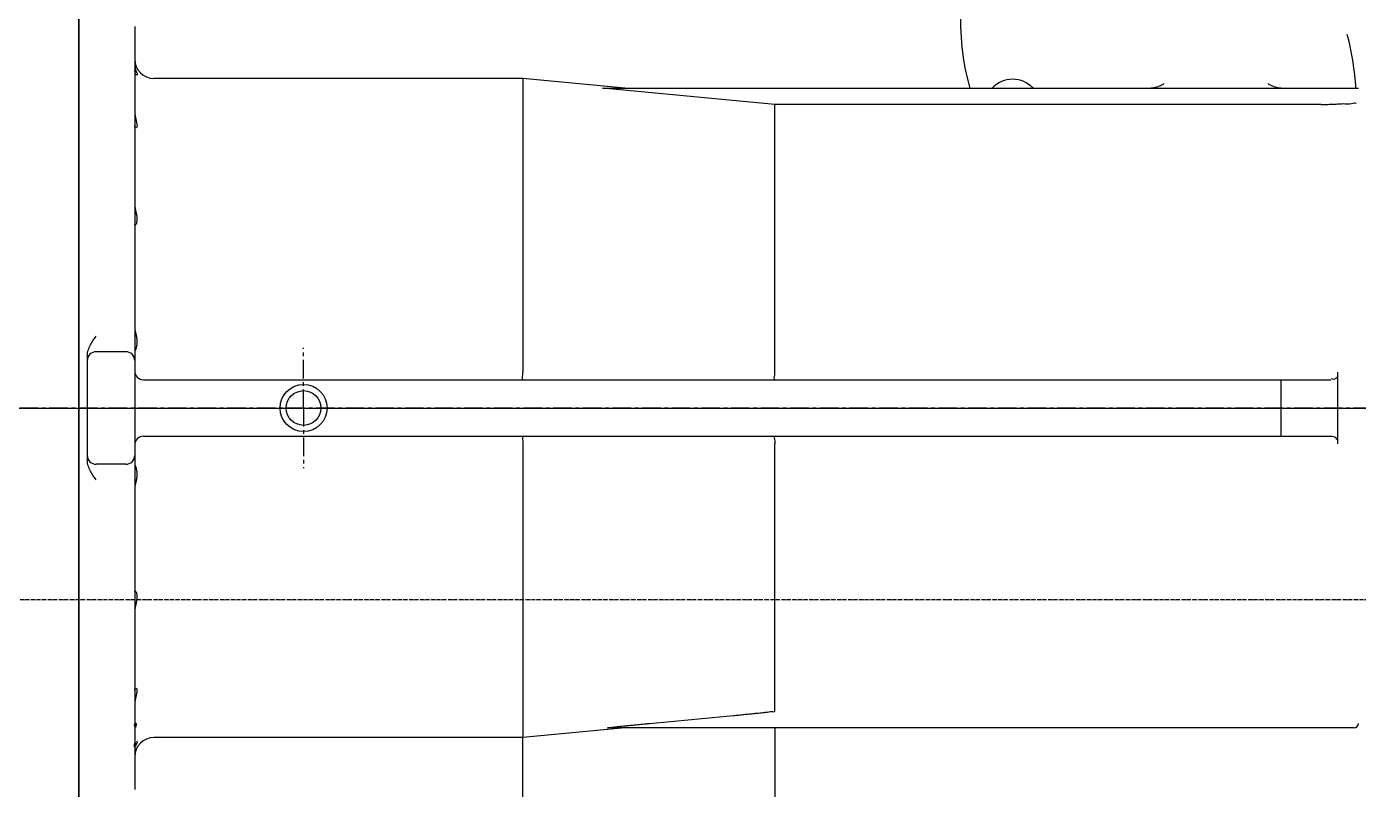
# Model space of a CAD drawing. Extents: x 0 to 160756, y 0 to 229247.
# Drawn here: x 65625 to 66523, y 97247 to 97762 of the extents above; entities that cross this region are included whole.
import ezdxf
from ezdxf.xclip import XClip

# ---------------------------------------------------------------- set-up
doc = ezdxf.new("R2010")
doc.units = 0
doc.header["$LTSCALE"] = 10
doc.header["$XCLIPFRAME"] = 2
for name, pattern in [('H12設備棟3F$0$DOTK1', [0.1, 0.05, -0.05]), ('H12設備棟3F$0$HIDDEN', [0.375, 0.25, -0.125]), ('H12設備棟3F$0$STYLE_18', [0.23669, 0.118345, -0.118345]), ('XCM7Q30CDA-200K$0$xCUP-L40-M03-HVAC-EQ$0$xCUP-L40-M03-HVAC-EQ$0$XCUP-L40-HVAC-EQ$0$CENTER', [2, 1.25, -0.25, 0.25, -0.25])]:
    doc.linetypes.add(name, pattern=pattern)
doc.layers.add('H12設備棟3F$0$ARC-BEAM', color=252, linetype='H12設備棟3F$0$HIDDEN')
doc.layers.add('H12設備棟3F$0$SETUBID', color=252, linetype='H12設備棟3F$0$DOTK1')
doc.layers.add('XCM7Q30CDA-200K$0$xCUP-L40-M03-HVAC-EQ$0$xCUP-L40-M03-HVAC-EQ$0$XCUP-L40-HVAC-EQ$0$XCUP-L40-HVAC-機房EQ$0$U-CDA-EQ', color=3, linetype='Continuous', lineweight=25)

# ---------------------------------------------------------------- blocks, each defined once
blk = doc.blocks.new('H12設備棟3F')
at = {"layer": 'H12設備棟3F$0$ARC-BEAM'}
blk.add_line((67835.23, 97375.3), (61835.23, 97375.3), dxfattribs=at)
at = {"layer": 'H12設備棟3F$0$SETUBID', "linetype": 'H12設備棟3F$0$STYLE_18', "lineweight": 5}
blk.add_lwpolyline([(61835.23, 97875.3), (67335.23, 97875.3), (67335.23, 97375.3), (61835.23, 97375.3)], close=True, dxfattribs=at)
blk = doc.blocks.new('XCM7Q30CDA-200K$0$xCUP-L40-M03-HVAC-EQ$0$xCUP-L40-M03-HVAC-EQ$0$XCUP-L40-HVAC-EQ$0$C700')
at = {"linetype": 'XCM7Q30CDA-200K$0$xCUP-L40-M03-HVAC-EQ$0$xCUP-L40-M03-HVAC-EQ$0$XCUP-L40-HVAC-EQ$0$CENTER'}
for p, q in [((0, -1797.64), (0, 2152.57)), ((0, -696.7), (-40.62, -696.7)), ((0, -696.7), (40.62, -696.7))]:
    blk.add_line(p, q, dxfattribs=at)
at = {"linetype": 'Continuous'}
for p, q in [((-263.38, -545.27), (284.66, -545.27)), ((262.87, -544.77), (-262.87, -544.77)), ((-37.98, -576.75), (-37.98, -556.76)), ((35.23, -550.76), (-35.23, -550.76)), ((37.98, -576.75), (37.98, -556.76)), ((257.38, -582.75), (-257.38, -582.75)), ((-225.95, -583.7), (-225.97, -583.75)), ((-18.99, -588.75), (-18.99, -1389.82)), ((18.99, -588.75), (18.99, -1389.82)), ((-222.4, -844.63), (-222.4, -595.74)), ((222.4, -844.63), (222.4, -595.74)), ((-292.91, -844.73), (-222.4, -844.73)), ((-24.33, -844.63), (-222.4, -844.63)), ((-215.9, -913.66), (-222.4, -844.63)), ((222.4, -844.63), (24.33, -844.63)), ((215.92, -913.48), (222.4, -844.63)), ((204.89, -1014.56), (215.9, -898.35)), ((215.9, -898.35), (215.9, -1408.38)), ((-215.9, -1405.38), (-215.9, -901.8)), ((-212.91, -930), (-207.53, -986.73)), ((-215.9, -1014.66), (-292.94, -1014.66)), ((-204.56, -1014.56), (-24.28, -1014.56)), ((24.28, -1014.56), (204.89, -1014.56)), ((204.89, -1383.39), (204.89, -1014.56)), ((-18.99, -1356.36), (18.99, -1356.36)), ((24.28, -1394.34), (-24.28, -1394.34))]:
    blk.add_line(p, q, dxfattribs=at)
for points in [[(-123.8, -582.75), (-123.71, -582.75), (-123.63, -582.77), (-123.57, -582.79), (-123.53, -582.83), (-123.5, -582.87), (-123.49, -582.92)], [(123.49, -582.92), (123.5, -582.87), (123.52, -582.83), (123.57, -582.79), (123.63, -582.77), (123.71, -582.75), (123.8, -582.75)]]:
    blk.add_lwpolyline(points, dxfattribs=at)
for radius in [15.87, 11.7]:
    blk.add_circle((0, -696.7), radius, dxfattribs=at)
for centre, radius, start, end in [((-31.99, -556.76), 6, 90, 180), ((31.98, -556.76), 6, 0, 90), ((-235.4, -595.74), 12.99, 0, 90), ((-31.99, -576.75), 6, 180, 270), ((-24.99, -588.75), 6, 1.18406, 90), ((24.99, -588.75), 6, 90, 178.81594), ((31.98, -576.75), 6, 270, 0), ((235.39, -595.74), 12.99, 90, 180), ((261.57, -1312.92), 172.92, 246.66908, 105.31561), ((202.79, -1175.11), 19.04, 313.55821, 46.43104), ((-212.91, -1405.38), 3, 180, 270)]:
    blk.add_arc(centre, radius, start, end, dxfattribs=at)
for points, knots in [([(-48.58, -556.76), (-47.62, -556.08), (-45.67, -554.7), (-42.56, -552.78), (-39.1, -551.24), (-36.53, -550.76), (-35.23, -550.76)], [0, 0, 0, 0, 3.524927, 7.180799, 10.946958, 14.850898, 14.850898, 14.850898, 14.850898]), ([(35.23, -550.76), (36.53, -550.76), (39.09, -551.24), (42.56, -552.78), (45.67, -554.7), (47.62, -556.08), (48.58, -556.76)], [0, 0, 0, 0, 3.90394, 7.670099, 11.325971, 14.850898, 14.850898, 14.850898, 14.850898]), ([(-229.11, -582.75), (-228.02, -582.75), (-225.65, -582.28), (-225.91, -583.58), (-225.95, -583.7)], [0, 0, 0, 0, 3.276364, 3.649474, 3.649474, 3.649474, 3.649474]), ([(-226.14, -584.23), (-226.65, -583.98), (-227.34, -583.58), (-228.09, -583.29), (-228.32, -583.22)], [0, 0, 0, 0, 1.694907, 2.400033, 2.400033, 2.400033, 2.400033]), ([(-214.82, -582.75), (-214.17, -582.75), (-212.78, -582.49), (-212.92, -583.25), (-212.94, -583.32)], [0, 0, 0, 0, 1.947802, 2.147791, 2.147791, 2.147791, 2.147791]), ([(-191.83, -584.19), (-192.06, -584.15), (-193.06, -583.94), (-194.95, -583.49), (-197.5, -582.93), (-199.31, -582.75), (-200.21, -582.75)], [0, 0, 0, 0, 0.674226, 3.083933, 5.822614, 8.51337, 8.51337, 8.51337, 8.51337]), ([(-124.68, -583.89), (-124.86, -583.94), (-125.68, -584.12), (-127.37, -584.39), (-129.82, -584.1), (-132.46, -583.55), (-135.06, -582.97), (-136.79, -582.75), (-137.6, -582.75)], [0, 0, 0, 0, 0.541456, 2.549177, 5.067699, 7.876643, 10.663202, 13.073947, 13.073947, 13.073947, 13.073947]), ([(-44.68, -584.28), (-45.58, -584.29), (-47.36, -584.12), (-49.11, -583.77), (-49.97, -583.55)], [0, 0, 0, 0, 2.680416, 5.346566, 5.346566, 5.346566, 5.346566]), ([(-37.76, -582.75), (-38.56, -582.75), (-39.94, -583.64), (-42.27, -584.11), (-43.84, -584.27), (-44.68, -584.28)], [0, 0, 0, 0, 2.4012, 4.606131, 7.126968, 7.126968, 7.126968, 7.126968]), ([(44.49, -584.28), (43.62, -584.26), (42.06, -584.07), (39.8, -583.59), (38.5, -582.75), (37.76, -582.75)], [0, 0, 0, 0, 2.603205, 4.707957, 6.938441, 6.938441, 6.938441, 6.938441]), ([(50.09, -583.52), (49.2, -583.75), (47.35, -584.13), (45.46, -584.3), (44.49, -584.28)], [0, 0, 0, 0, 2.765364, 5.662135, 5.662135, 5.662135, 5.662135]), ([(137.59, -582.75), (136.78, -582.75), (135.04, -582.97), (132.43, -583.55), (129.82, -584.11), (127.3, -584.37), (125.38, -584.09), (123.49, -583.6), (123.49, -582.92)], [0, 0, 0, 0, 2.435306, 5.234687, 8.018135, 10.511177, 12.529124, 14.566589, 14.566589, 14.566589, 14.566589]), ([(200.21, -582.75), (199.32, -582.75), (197.55, -582.92), (194.89, -583.5), (192.58, -584.06), (189.16, -584.73), (189.16, -583.59)], [0, 0, 0, 0, 2.66781, 5.39413, 7.789534, 11.205085, 11.205085, 11.205085, 11.205085]), ([(224.7, -584.19), (224.7, -583.22), (226.33, -583.09), (227.96, -582.81), (228.02, -583.04)], [0, 0, 0, 0, 2.921134, 3.626221, 3.626221, 3.626221, 3.626221]), ([(232.35, -582.75), (231.53, -582.75), (229.98, -582.93), (227.85, -583.27), (226.73, -583.95), (226.22, -584.2)], [0, 0, 0, 0, 2.460184, 4.675985, 6.364933, 6.364933, 6.364933, 6.364933]), ([(-18.99, -844.91), (-18.99, -843.83), (-22.2, -844.95), (-23.64, -844.63), (-24.33, -844.63)], [0, 0, 0, 0, 3.264784, 5.3511, 5.3511, 5.3511, 5.3511]), ([(18.99, -844.91), (18.99, -843.83), (22.2, -844.95), (23.64, -844.63), (24.33, -844.63)], [0, 0, 0, 0, 3.264784, 5.3511, 5.3511, 5.3511, 5.3511]), ([(-215.9, -901.8), (-215.9, -901.15), (-215.49, -904.41), (-215.36, -905.62), (-215.08, -908.11), (-214.85, -910.3), (-214.6, -912.73), (-214.35, -915.23), (-214.05, -918.16), (-213.78, -920.89), (-213.54, -923.35), (-213.34, -925.41), (-213.13, -927.65), (-212.98, -929.19), (-212.91, -930)], [0, 0, 0, 0, 1.93294, 4.053063, 6.125578, 8.754234, 10.889025, 13.386313, 16.305285, 19.716805, 21.632418, 23.703537, 25.943071, 28.363947, 28.363947, 28.363947, 28.363947]), ([(-207.53, -986.73), (-207.46, -987.5), (-207.31, -988.98), (-207.11, -991.13), (-206.86, -993.68), (-206.58, -996.53), (-206.28, -999.59), (-206.01, -1002.21), (-205.78, -1004.46), (-205.56, -1006.63), (-205.31, -1008.65), (-205.16, -1010.8), (-204.64, -1012.34), (-205.21, -1014.56), (-204.56, -1014.56)], [0, 0, 0, 0, 2.321556, 4.471688, 6.462929, 10.015888, 13.064357, 15.679653, 17.92257, 19.846339, 22.223809, 24.098836, 26.029711, 27.988955, 27.988955, 27.988955, 27.988955]), ([(-18.99, -1014.84), (-18.99, -1013.76), (-22.17, -1014.87), (-23.59, -1014.56), (-24.28, -1014.56)], [0, 0, 0, 0, 3.231265, 5.301761, 5.301761, 5.301761, 5.301761]), ([(18.99, -1014.84), (18.99, -1013.76), (22.17, -1014.87), (23.59, -1014.56), (24.28, -1014.56)], [0, 0, 0, 0, 3.231265, 5.301761, 5.301761, 5.301761, 5.301761]), ([(215.9, -1266.21), (215.9, -1267.63), (216.16, -1270.32), (217.16, -1274.01), (218.23, -1276.18), (218.9, -1277.09)], [0, 0, 0, 0, 4.263429, 8.055016, 11.434888, 11.434888, 11.434888, 11.434888]), ([(218.9, -1347.52), (218.23, -1348.41), (217.16, -1350.58), (216.16, -1354.24), (215.9, -1356.92), (215.9, -1358.33)], [0, 0, 0, 0, 3.359344, 7.128474, 11.366974, 11.366974, 11.366974, 11.366974]), ([(204.89, -1383.39), (204.89, -1384.64), (204.91, -1387.12), (205.01, -1390.77), (205.12, -1393.17), (205.18, -1394.34)], [0, 0, 0, 0, 3.75344, 7.443847, 10.952515, 10.952515, 10.952515, 10.952515]), ([(-18.99, -1389.82), (-18.99, -1390.96), (-19.14, -1392.9), (-20.73, -1393.54), (-21.15, -1393.6)], [0, 0, 0, 0, 3.418125, 4.708241, 4.708241, 4.708241, 4.708241]), ([(21.05, -1394.34), (20.22, -1393.62), (18.83, -1392.27), (19.43, -1390.67), (19.69, -1390.31)], [0, 0, 0, 0, 3.301266, 4.634028, 4.634028, 4.634028, 4.634028]), ([(205.18, -1394.34), (205.27, -1396.07), (205.67, -1399.49), (204.81, -1402.66), (206.43, -1406.69), (205.46, -1406.68)], [0, 0, 0, 0, 5.21129, 9.430542, 12.344158, 12.344158, 12.344158, 12.344158]), ([(215.78, -1406.76), (221.7, -1406.34), (233.9, -1405.01), (245.94, -1402.54), (252.06, -1400.9)], [0, 0, 0, 0, 17.803548, 36.792354, 36.792354, 36.792354, 36.792354])]:
    blk.add_open_spline(points, degree=3, knots=knots, dxfattribs=at)
for points, start_tangent, end_tangent in [([(-212.65, -583.4), (-215.69, -583.23)], (0, -1), (-0.959551, 0.281536)), ([(-189.16, -583.59), (-191.83, -584.19)], (0, -1), (-0.98336, 0.18167)), ([(-190.99, -582.75), (-189.16, -583.59)], (1, 0), (0, -1)), ([(-123.49, -582.92), (-124.68, -583.89)], (0, -1), (-0.964127, -0.265441)), ([(-49.97, -583.55), (-54.03, -582.75)], (-0.968948, 0.247266), (-1, 0)), ([(54.03, -582.75), (50.09, -583.52)], (-1, 0), (-0.9685, -0.249012)), ([(189.16, -583.59), (190.99, -582.75)], (0, 1), (1, 0)), ([(-224.7, -584.19), (-226.14, -584.23)], (0, -1), (-0.901258, 0.433283)), ([(226.22, -584.2), (224.7, -584.19)], (-0.899052, -0.437843), (0, 1))]:
    blk.add_spline(points, degree=3, dxfattribs=dict(at, start_tangent=start_tangent, end_tangent=end_tangent))
blk = doc.blocks.new('XCM7Q30CDA-200K')
blk.add_line((63535.23, 97504.84), (67027.07, 97504.84))
at = {"layer": 'XCM7Q30CDA-200K$0$xCUP-L40-M03-HVAC-EQ$0$xCUP-L40-M03-HVAC-EQ$0$XCUP-L40-HVAC-EQ$0$XCUP-L40-HVAC-機房EQ$0$U-CDA-EQ', "rotation": 90}
blk.add_blockref('XCM7Q30CDA-200K$0$xCUP-L40-M03-HVAC-EQ$0$xCUP-L40-M03-HVAC-EQ$0$XCUP-L40-HVAC-EQ$0$C700', (65114.82, 97504.84), dxfattribs=at)

msp = doc.modelspace()

# ---------------------------------------------------------------- block references
msp.add_blockref('XCM7Q30CDA-200K', (0, 0))
ref = msp.add_blockref('H12設備棟3F', (0, 0))
XClip(ref).set_block_clipping_path([(52480.8428845762, 60066.8604644329), (84559.6547477046, 105824.4625800119)])

doc.saveas('drawing.dxf')
